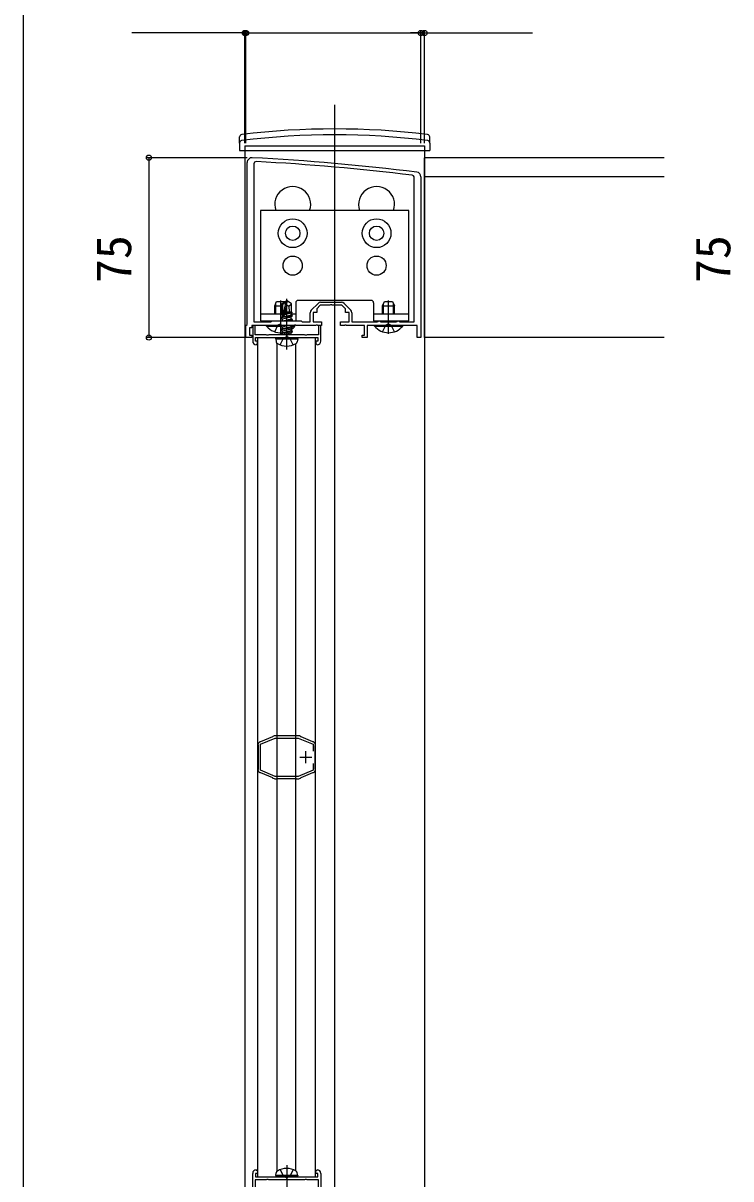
# Model space of a CAD drawing. Units: millimetres, scale not verified. Extents: x -875 to 875, y -1304 to 1296.
# Drawn here: x -875 to -579.7, y 508.5 to 990.4 of the extents above; entities that cross this region are included whole.
import ezdxf
from ezdxf.enums import TextEntityAlignment as Align

# ---------------------------------------------------------------- set-up
doc = ezdxf.new("R2010")
doc.units = ezdxf.units.MM
doc.header["$LTSCALE"] = 8
for name, color, linetype in [('0-2_YKK_11', 7, 'Continuous'), ('0-3_YKK_11E', 7, 'Continuous'), ('0-4_YKK_12', 2, 'Continuous'), ('0-5_YKK_13', 4, 'Continuous'), ('0-6_YKK_D', 6, 'Continuous'), ('0-7_YKK_ZWAK', 7, 'Continuous')]:
    doc.layers.add(name, color=color, linetype=linetype)
doc.styles.add('ＭＳ ゴシック', font='')
doc.styles.get('ＭＳ ゴシック').set_extended_font_data('MS Gothic')

msp = doc.modelspace()

# ---------------------------------------------------------------- linework, layer by layer
at = {"layer": '0-2_YKK_11'}
for p, q in [((-781.5, 864.761), (-781.5, 932.261)), ((-754.761, 870.697), (-751.936, 873.522)), ((-750.876, 873.961), (-742.124, 873.961)), ((-741.064, 873.522), (-738.239, 870.697))]:
    msp.add_line(p, q, dxfattribs=at)
for points in [[(-778.7, 931.663), (-778.7, 865.761), (-771.692, 865.761), (-771.396, 866.011), (-771.1, 866.261), (-759, 866.261), (-758.5, 865.761), (-755.2, 865.761), (-755.2, 869.637)], [(-709, 926.261), (-709, 859.261), (-710.5, 859.261), (-710.5, 864.261), (-722.042, 864.261), (-722.225, 864.381), (-722.775, 864.381), (-722.958, 864.261), (-731.5, 864.261), (-731.5, 859.261), (-733.5, 859.261), (-733.5, 860.261), (-732.5, 860.261), (-732.5, 864.261), (-740.042, 864.261), (-740.225, 864.381), (-740.775, 864.381), (-740.958, 864.261), (-742.5, 864.261), (-742.5, 865.761), (-739, 865.761), (-739, 869.761), (-740.5, 869.761), (-740.5, 871.261), (-742, 872.761), (-746.042, 872.761), (-746.225, 872.881), (-746.775, 872.881), (-746.958, 872.761), (-751, 872.761), (-752.5, 871.261), (-752.5, 869.761), (-754, 869.761), (-754, 865.761), (-750.5, 865.761), (-750.5, 864.261), (-752.042, 864.261), (-752.225, 864.381), (-752.775, 864.381), (-752.958, 864.261)], [(-737.8, 869.637), (-737.8, 865.761), (-727.192, 865.761), (-726.896, 866.011), (-726.6, 866.261), (-726.3, 866.261), (-726.004, 866.011), (-725.708, 865.761), (-719.292, 865.761), (-718.996, 866.011), (-718.7, 866.261), (-718.4, 866.261), (-718.104, 866.011), (-717.808, 865.761), (-711.8, 865.761), (-711.8, 925.976)], [(-752.958, 864.261), (-761.042, 864.261), (-761.225, 864.381), (-761.775, 864.381), (-761.958, 864.261), (-767.042, 864.261), (-767.225, 864.381), (-767.775, 864.381), (-767.958, 864.261), (-779.5, 864.261), (-779.5, 863.261), (-780.5, 863.261), (-780.5, 860.261), (-779.5, 860.261), (-779.5, 859.261), (-782, 859.261), (-782, 864.261), (-781.5, 864.761)], [(-750.8, 857.761), (-750.8, 864.261), (-751.8, 864.261), (-751.8, 860.461), (-756.48, 860.461), (-756.74, 860.311), (-757.26, 860.311), (-757.52, 860.461), (-764.48, 860.461), (-764.74, 860.311), (-765, 860.161), (-765.26, 860.311), (-765.52, 860.461), (-772.48, 860.461), (-772.74, 860.311), (-773.26, 860.311), (-773.52, 860.461), (-778.2, 860.461), (-778.2, 864.261), (-779.2, 864.261), (-779.2, 857.761)], [(-778, 859.261), (-765, 859.261), (-752, 859.261), (-752, 857.761), (-752.8, 857.761), (-752.8, 856.761), (-752.3, 856.261)], [(-777.7, 856.261), (-777.2, 856.761), (-777.2, 857.761), (-778, 857.761), (-778, 859.261)], [(-778, 509.261), (-765, 509.261), (-752, 509.261), (-752, 510.761), (-752.8, 510.761), (-752.8, 511.761), (-752.3, 512.261)], [(-777.7, 512.261), (-777.2, 511.761), (-777.2, 510.761), (-778, 510.761), (-778, 509.261)], [(-750.8, 510.761), (-750.8, 504.261), (-751.8, 504.261), (-751.8, 508.061), (-756.48, 508.061), (-756.74, 508.211), (-757.26, 508.211), (-757.52, 508.061), (-764.48, 508.061), (-764.74, 508.211), (-765, 508.361), (-765.26, 508.211), (-765.52, 508.061), (-772.48, 508.061), (-772.74, 508.211), (-773.26, 508.211), (-773.52, 508.061), (-778.2, 508.061), (-778.2, 504.261), (-779.2, 504.261), (-779.2, 510.761)]]:
    msp.add_lwpolyline(points, dxfattribs=at)
for centre, radius, start, end in [((-779.5, 932.261), 2, 86.9684, 180.00001), ((-832.281, -64.338), 999.996, 83.01993, 86.96841), ((-777.7, 931.663), 1, 86.86335, 179.99999), ((-832.28, -64.336), 998.494, 83.12056, 86.86335), ((-712.8, 925.976), 1, 0.00001, 83.12061), ((-711, 926.261), 2, 0.00001, 83.01993), ((-750.876, 872.461), 1.5, 90.00002, 135.00001), ((-742.124, 872.461), 1.5, 44.99999, 89.99998), ((-753.7, 869.637), 1.5, 134.99999, 179.99998), ((-739.3, 869.637), 1.5, 0.00002, 45.00001), ((-777.7, 857.761), 1.5, 180.00001, 269.99999), ((-752.3, 857.761), 1.5, 270.00001, 359.99999), ((-777.7, 510.761), 1.5, 90.00001, 179.99999), ((-752.3, 510.761), 1.5, 0.00001, 89.99999)]:
    msp.add_arc(centre, radius, start, end, dxfattribs=at)
at = {"layer": '0-3_YKK_11E'}
for p, q in [((-756.993, 681.761), (-756.993, 686.761)), ((-759.493, 684.261), (-754.493, 684.261))]:
    msp.add_line(p, q, dxfattribs=at)
for points in [[(-776.986, 689.481), (-776.94, 689.332), (-776.894, 689.204)], [(-776.894, 689.204), (-776.894, 679.318), (-776.94, 679.189), (-776.986, 679.041)], [(-770.293, 693.144), (-770.77, 692.944), (-770.872, 692.846), (-770.975, 692.749), (-775.918, 690.67), (-776.055, 690.664), (-776.211, 690.648)], [(-753.994, 681.671), (-753.993, 678.858), (-760.176, 676.261), (-769.812, 676.261), (-775.894, 678.817), (-775.894, 689.705), (-769.812, 692.261), (-760.175, 692.261), (-753.994, 689.663), (-753.994, 686.851)], [(-760.276, 693.261), (-760.794, 693.261), (-760.926, 693.211), (-761.058, 693.161), (-768.929, 693.161), (-769.061, 693.211), (-769.194, 693.261), (-769.712, 693.261)], [(-753.777, 690.648), (-753.932, 690.664), (-754.069, 690.67), (-759.012, 692.749), (-759.115, 692.846), (-759.218, 692.944), (-759.695, 693.144)], [(-753.001, 679.041), (-753.047, 679.189), (-753.094, 679.318), (-753.094, 689.204), (-753.047, 689.332), (-753.001, 689.481)], [(-776.211, 677.873), (-776.055, 677.858), (-775.918, 677.851), (-770.975, 675.773), (-770.872, 675.675), (-770.77, 675.578), (-770.293, 675.378)], [(-769.712, 675.261), (-769.194, 675.261), (-769.061, 675.311), (-768.929, 675.361), (-761.058, 675.361), (-760.926, 675.311), (-760.794, 675.261), (-760.276, 675.261)], [(-759.695, 675.378), (-759.218, 675.578), (-759.115, 675.675), (-759.013, 675.773), (-754.069, 677.851), (-753.932, 677.858), (-753.777, 677.873)]]:
    msp.add_lwpolyline(points, dxfattribs=at)
for centre, start, end in [((-775.494, 689.331), 118.55562, 174.26075), ((-769.712, 691.761), 89.99994, 112.78745), ((-760.276, 691.761), 67.21227, 90), ((-754.494, 689.331), 5.73917, 61.44408), ((-775.494, 679.191), 185.73921, 241.44435), ((-769.712, 676.761), 247.21229, 270.00002), ((-760.276, 676.761), 269.99992, 292.78766), ((-754.494, 679.191), 298.55653, 354.26086)]:
    msp.add_arc(centre, 1.5, start, end, dxfattribs=at)
at = {"layer": '0-4_YKK_12'}
for p, q in [((-745, 956.261), (-745, 302.261)), ((-782.5, 939.261), (-782.5, 937.261)), ((-782.5, 939.261), (-707.5, 939.261)), ((-782.5, 937.261), (-782.5, 319.261)), ((-707.5, 939.261), (-707.5, 937.261)), ((-707.5, 937.261), (-707.5, 495.761)), ((-607.5, 934.261), (-707.5, 934.261)), ((-607.5, 926.261), (-707.5, 926.261)), ((-777, 509.261), (-777, 859.261)), ((-777, 859.261), (-753, 859.261)), ((-753, 509.261), (-753, 859.261)), ((-769.035, 511.628), (-769.035, 856.894)), ((-761.165, 511.761), (-761.165, 856.761)), ((-777, 509.261), (-753, 509.261))]:
    msp.add_line(p, q, dxfattribs=at)
msp.add_lwpolyline([(-607.5, 859.261), (-707.5, 859.261), (-707.5, 934.261)], dxfattribs=at)
for centre in [(-762.5, 914.761), (-727.5, 914.761)]:
    msp.add_arc(centre, 7.5, 340.52879, 199.47121, dxfattribs=at)
at = {"layer": '0-5_YKK_13'}
for p, q in [((-784.7, 940.261), (-784.653, 942.928)), ((-784.7, 940.261), (-784.648, 937.261)), ((-705.3, 940.261), (-705.352, 937.261)), ((-705.3, 940.261), (-705.347, 942.928)), ((-784.648, 937.261), (-705.352, 937.261)), ((-770, 872.561), (-769.2, 874.261)), ((-770, 869.161), (-770, 872.561)), ((-770, 872.561), (-767.001, 872.561)), ((-769.567, 869.161), (-769.567, 873.481)), ((-769.2, 874.261), (-765.8, 874.261)), ((-767.5, 860.761), (-767.5, 874.761)), ((-767.001, 873.332), (-765.177, 874.562)), ((-767.001, 869.479), (-767.001, 873.332)), ((-767.001, 873.332), (-766.648, 873.144)), ((-766.581, 867.96), (-765.177, 874.137)), ((-766.071, 868.081), (-765, 872.789)), ((-765.8, 874.261), (-765.758, 874.171)), ((-764.823, 874.562), (-765.177, 874.562)), ((-765.177, 874.137), (-765.177, 874.562)), ((-765, 854.317), (-765, 875.39)), ((-765, 872.789), (-765, 874.562)), ((-765, 872.789), (-764.823, 874.562)), ((-762.999, 873.332), (-764.823, 874.562)), ((-764.176, 872.326), (-762.999, 873.332)), ((-762.999, 869.889), (-762.999, 873.332)), ((-761.25, 873.761), (-761.25, 866.261)), ((-729.75, 874.761), (-760.25, 874.761)), ((-725, 872.561), (-724.2, 874.261)), ((-725, 869.161), (-725, 872.561)), ((-725, 872.561), (-720, 872.561)), ((-724.567, 869.161), (-724.567, 873.481)), ((-724.2, 874.261), (-720.8, 874.261)), ((-722.5, 860.761), (-722.5, 874.761)), ((-720.8, 874.261), (-720, 872.561)), ((-720.433, 869.161), (-720.433, 873.481)), ((-720, 869.161), (-720, 872.561)), ((-776, 869.161), (-767.354, 869.161)), ((-767.472, 867.559), (-762.528, 868.383)), ((-762.528, 868.265), (-767.472, 867.441)), ((-767.472, 867.441), (-767.472, 867.559)), ((-767.354, 869.275), (-766.648, 869.412)), ((-767.354, 869.021), (-767.354, 869.275)), ((-767.354, 869.021), (-766.648, 869.138)), ((-767.354, 869.021), (-766.824, 868.715)), ((-767.001, 869.972), (-766.648, 869.972)), ((-766.824, 868.715), (-766.644, 868.756)), ((-766.824, 867.933), (-766.824, 868.715)), ((-766.824, 867.068), (-763.176, 867.892)), ((-766.065, 868.104), (-763.176, 868.757)), ((-765.878, 868.929), (-763.176, 869.539)), ((-765.798, 869.277), (-762.764, 869.777)), ((-765.727, 869.591), (-763.766, 869.972)), ((-765.641, 869.972), (-762.999, 869.972)), ((-762.764, 869.777), (-763.176, 869.539)), ((-763.176, 868.757), (-763.176, 869.539)), ((-763.176, 869.161), (-761.25, 869.161)), ((-762.528, 868.383), (-763.176, 868.757)), ((-762.528, 868.265), (-763.176, 867.892)), ((-763.176, 867.109), (-763.176, 867.892)), ((-762.999, 869.889), (-762.764, 869.777)), ((-762.528, 868.265), (-762.528, 868.383)), ((-728.75, 869.161), (-714, 869.161)), ((-767.472, 864.261), (-773.4, 864.261)), ((-773.4, 864.013), (-773.4, 864.261)), ((-773.4, 864.013), (-767.242, 864.013)), ((-770, 861.678), (-768.645, 864.396)), ((-767.5, 865.005), (-768.645, 864.396)), ((-767.472, 867.441), (-766.824, 867.068)), ((-767.472, 864.263), (-767.234, 864.4)), ((-767.472, 864.263), (-767.176, 864.313)), ((-767.472, 864.146), (-767.472, 864.263)), ((-766.78, 864.261), (-767.472, 864.146)), ((-767.472, 864.146), (-766.824, 863.772)), ((-767.472, 862.615), (-762.528, 863.439)), ((-762.528, 863.322), (-767.472, 862.498)), ((-766.824, 866.285), (-766.824, 867.068)), ((-766.824, 863.772), (-764.659, 864.261)), ((-766.824, 862.989), (-766.824, 863.772)), ((-766.824, 862.124), (-763.176, 862.948)), ((-765.374, 866.261), (-762.528, 866.735)), ((-762.528, 866.617), (-764.667, 866.261)), ((-762.528, 866.735), (-763.176, 867.109)), ((-763.176, 863.813), (-763.176, 864.261)), ((-761.6, 864.261), (-763.176, 864.261)), ((-763.176, 864.013), (-761.6, 864.013)), ((-762.528, 863.439), (-763.176, 863.813)), ((-762.528, 863.322), (-763.176, 862.948)), ((-763.176, 862.165), (-763.176, 862.948)), ((-762.528, 866.617), (-763.146, 866.261)), ((-762.528, 866.617), (-762.528, 866.735)), ((-762.528, 863.322), (-762.528, 863.439)), ((-761.6, 864.013), (-761.6, 864.261)), ((-716.6, 864.261), (-728.4, 864.261)), ((-728.4, 864.013), (-728.4, 864.261)), ((-728.4, 864.013), (-716.6, 864.013)), ((-725, 865.761), (-725, 866.261)), ((-725, 861.678), (-723.645, 864.396)), ((-724.567, 865.761), (-724.567, 866.261)), ((-722.5, 865.005), (-723.645, 864.396)), ((-722.5, 865.005), (-721.355, 864.396)), ((-720, 861.678), (-721.355, 864.396)), ((-720.433, 865.761), (-720.433, 866.261)), ((-720, 865.761), (-720, 866.261)), ((-716.6, 864.013), (-716.6, 864.261)), ((-769.604, 858.672), (-769.501, 859.261)), ((-769.604, 858.672), (-769.402, 857.525)), ((-769.604, 858.672), (-760.396, 858.672)), ((-769.501, 859.261), (-760.499, 859.261)), ((-767.472, 862.498), (-767.472, 862.615)), ((-767.472, 862.498), (-766.824, 862.124)), ((-767.472, 860.968), (-762.528, 861.791)), ((-762.528, 861.674), (-767.472, 860.85)), ((-767.472, 860.968), (-766.824, 861.341)), ((-767.472, 860.85), (-767.472, 860.968)), ((-767.472, 860.85), (-766.824, 860.476)), ((-766.824, 861.341), (-763.176, 862.165)), ((-766.824, 861.341), (-766.824, 862.124)), ((-766.824, 860.476), (-763.176, 861.3)), ((-766.824, 860.461), (-766.824, 860.476)), ((-763.176, 860.517), (-763.363, 860.461)), ((-762.528, 861.791), (-763.176, 862.165)), ((-762.528, 861.674), (-763.176, 861.3)), ((-763.176, 860.517), (-763.176, 861.3)), ((-763.078, 860.461), (-763.176, 860.517)), ((-762.528, 861.674), (-762.528, 861.791)), ((-760.396, 858.672), (-760.598, 857.525)), ((-760.396, 858.672), (-760.499, 859.261)), ((-769.604, 509.849), (-769.402, 510.997)), ((-767.707, 512.297), (-766.348, 509.57)), ((-765, 514.204), (-765, 493.132)), ((-762.293, 512.297), (-763.652, 509.57)), ((-760.396, 509.849), (-760.598, 510.997)), ((-760.396, 509.849), (-769.604, 509.849)), ((-769.604, 509.849), (-769.501, 509.261)), ((-760.499, 509.261), (-769.501, 509.261)), ((-766.348, 509.57), (-765, 508.854)), ((-763.652, 509.57), (-765, 508.854)), ((-760.396, 509.849), (-760.499, 509.261))]:
    msp.add_line(p, q, dxfattribs=at)
for points in [[(-714, 866.261), (-714, 912.261), (-776, 912.261), (-776, 866.261), (-761.25, 866.261)], [(-766.648, 868.146), (-766.648, 873.144), (-765.177, 874.137)], [(-765, 872.916), (-764.176, 872.326), (-763.941, 869.972)], [(-728.75, 873.761), (-728.75, 866.261), (-714, 866.261)], [(-767.472, 867.559), (-766.824, 867.933), (-766.599, 867.984)], [(-767.354, 869.275), (-766.824, 869.581), (-766.648, 869.621)], [(-767.472, 862.615), (-766.824, 862.989), (-763.176, 863.813)], [(-766.866, 866.261), (-766.824, 866.285), (-763.176, 867.109)], [(-767.707, 856.225), (-766.348, 858.951), (-765, 859.668)], [(-762.293, 856.225), (-763.652, 858.951), (-765, 859.668)]]:
    msp.add_lwpolyline(points, dxfattribs=at)
for centre, radius in [((-762.5, 902.761), 6), ((-727.5, 902.761), 6), ((-762.5, 902.761), 3), ((-727.5, 902.761), 3), ((-762.5, 889.261), 4), ((-727.5, 889.261), 4)]:
    msp.add_circle(centre, radius, dxfattribs=at)
for centre, radius, start, end in [((-745, 626.261), 320, 83.0403, 96.9597), ((-783.697, 940.414), 1, 97.02227, 179), ((-783.654, 942.91), 1, 96.9597, 179), ((-745, 626.261), 317.528, 82.97773, 97.02227), ((-706.346, 942.91), 1, 1, 83.0403), ((-706.303, 940.414), 1, 1, 82.97773), ((-760.25, 873.761), 1, 90, 180), ((-729.75, 873.761), 1, 0, 90), ((-766.356, 868.146), 0.292, 180, 347.19096), ((-767.5, 868.961), 7.7, 219.98312, 274.26907), ((-767.5, 868.961), 7.7, 304.16749, 320.01688), ((-722.5, 868.961), 7.7, 219.98312, 320.01688), ((-768.359, 857.709), 1.059, 190, 239.36409), ((-765, 863.381), 7.651, 239.36409, 300.63591), ((-761.641, 857.709), 1.059, 300.63591, 350), ((-768.359, 510.813), 1.059, 120.63591, 170), ((-765, 505.141), 7.651, 59.36409, 120.63591), ((-761.641, 510.813), 1.059, 10, 59.36409)]:
    msp.add_arc(centre, radius, start, end, dxfattribs=at)
at = {"layer": '0-6_YKK_D'}
for p, q in [((-782.5, 986.261), (-829.6, 986.261)), ((-782.5, 940.261), (-782.5, 987.261)), ((-782, 986.261), (-782.5, 986.261)), ((-782, 940.261), (-782, 987.261)), ((-782, 940.261), (-782, 987.261)), ((-782, 986.261), (-709, 986.261)), ((-782, 986.261), (-777.7, 986.261)), ((-709, 986.261), (-713.3, 986.261)), ((-709, 940.261), (-709, 987.261)), ((-709, 940.261), (-709, 987.261)), ((-709, 986.261), (-707.5, 986.261)), ((-707.5, 940.261), (-707.5, 987.261)), ((-707.5, 986.261), (-662.445, 986.261)), ((-781.5, 934.261), (-823.5, 934.261)), ((-822.5, 934.261), (-822.5, 859.261)), ((-782.5, 859.261), (-823.5, 859.261))]:
    msp.add_line(p, q, dxfattribs=at)
for centre in [(-782.5, 986.261), (-782, 986.261), (-782, 986.261), (-709, 986.261), (-709, 986.261), (-707.5, 986.261), (-822.5, 934.261), (-822.5, 859.261)]:
    msp.add_circle(centre, 1.075, dxfattribs=at)
at = {"layer": '0-7_YKK_ZWAK'}
msp.add_line((-875, 1246.1), (-875, -1303.9), dxfattribs=at)

# ---------------------------------------------------------------- texts
at = {"layer": '0-6_YKK_D', "style": 'ＭＳ ゴシック'}
for p in [(-825.5, 881.988), (-575.5, 881.988)]:
    msp.add_text('75', height=14.66, rotation=90, dxfattribs=at).set_placement(p, align=Align.BOTTOM_LEFT)

doc.saveas('drawing.dxf')
